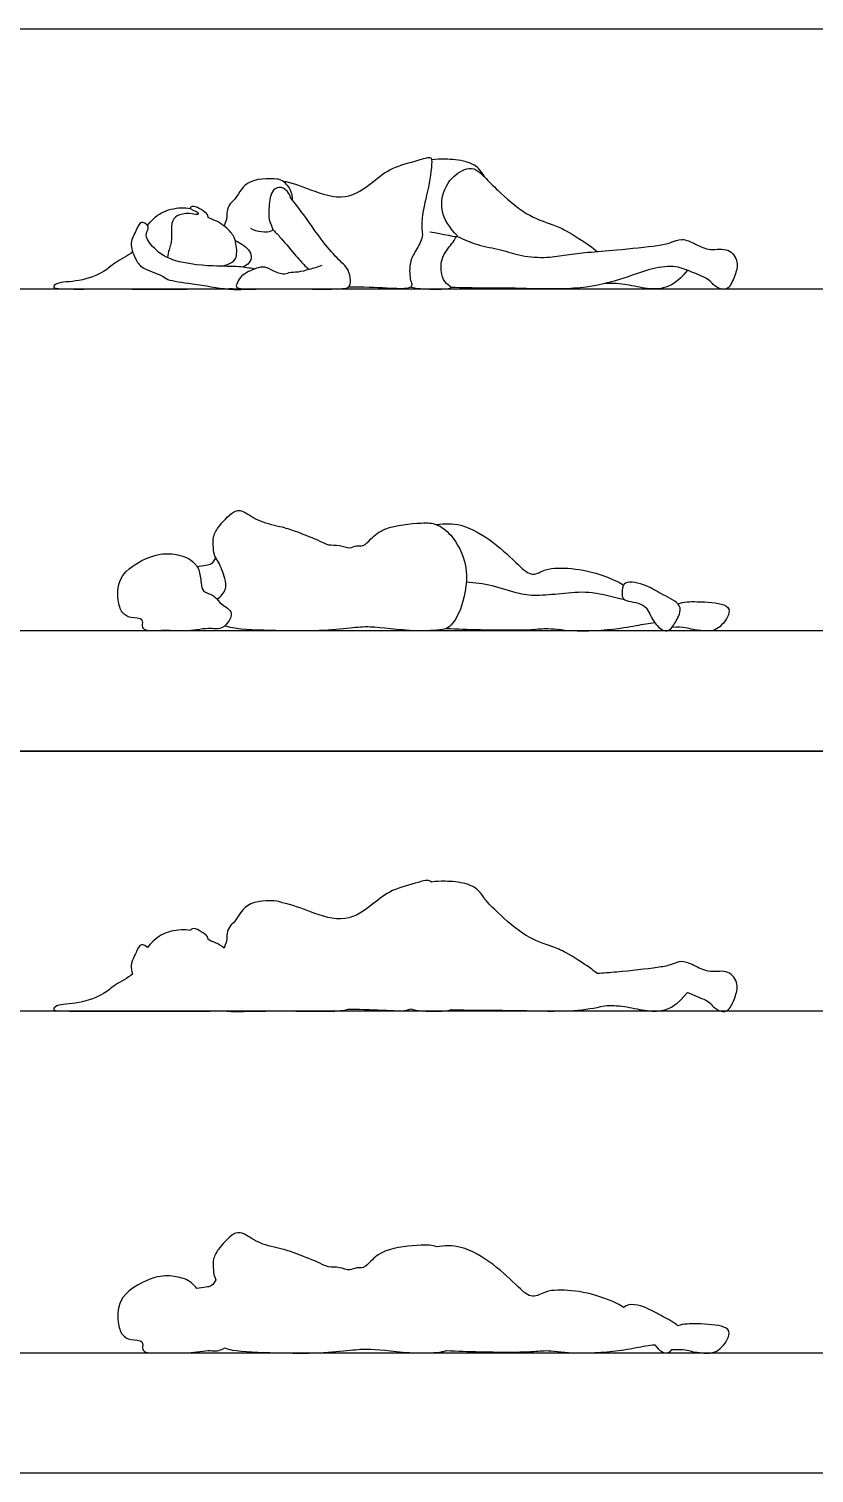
# Model space of a CAD drawing. Header units: millimetres. Extents: x 0 to 18.9, y 0.1 to 18.6.
# Drawn here: x 13.06 to 15.214, y 0.515 to 4.477 of the extents above; entities that cross this region are included whole.
import ezdxf

# ---------------------------------------------------------------- set-up
doc = ezdxf.new("R2010")
doc.units = ezdxf.units.MM
for name, color, linetype, true_color in [('AG-DIAGRAM', 7, 'Continuous', 0xfecc66), ('AG-OUTLINE', 7, 'Continuous', 0x8000ff), ('AG-PEOPLE', 7, 'Continuous', 0x66ccff), ('X-VPRT', 6, 'Continuous', 0xff00ff)]:
    doc.layers.add(name, color=color, linetype=linetype, true_color=true_color)

msp = doc.modelspace()

# ---------------------------------------------------------------- linework, layer by layer
at = {"layer": 'AG-DIAGRAM'}
for p, q in [((17.0638, 3.7634), (10.9654, 3.7634)), ((17.0638, 2.8252), (10.9654, 2.8252)), ((17.0638, 1.7822), (10.9654, 1.7822)), ((17.0638, 0.844), (10.9654, 0.844))]:
    msp.add_line(p, q, dxfattribs=at)
at = {"layer": 'AG-OUTLINE'}
for points, knots in [([(14.1643, 2.1365), (14.1541, 2.1445), (14.124, 2.133), (14.0529, 2.1171), (14.0035, 2.0751), (13.9288, 2.0204), (13.8319, 2.0541), (13.7824, 2.0738), (13.7544, 2.0793)], [1.378044, 1.378044, 1.378044, 1.378044, 1.726457, 2.247715, 2.74027, 3.29772, 3.892162, 4.425242, 4.425242, 4.425242, 4.425242]), ([(14.3094, 2.0901), (14.3088, 2.0924), (14.2958, 2.1143), (14.2608, 2.1352), (14.201, 2.1395), (14.1765, 2.138), (14.1643, 2.1365)], [3.069256, 3.069256, 3.069256, 3.069256, 3.309149, 3.702215, 4.145843, 4.499771, 4.499771, 4.499771, 4.499771]), ([(13.7544, 2.0793), (13.7501, 2.0818), (13.7453, 2.0836), (13.7183, 2.0856), (13.6532, 2.0867), (13.6273, 2.0268), (13.6103, 2.0178), (13.6017, 1.995), (13.6042, 1.9793), (13.6, 1.969), (13.5952, 1.9551)], [0.688476, 0.688476, 0.688476, 0.688476, 0.820485, 0.820485, 1.397271, 1.849582, 2.109446, 2.394904, 2.638296, 2.878415, 2.878415, 2.878415, 2.878415]), ([(14.6187, 1.8851), (14.6117, 1.8909), (14.5983, 1.9025), (14.5321, 1.9444), (14.495, 1.96), (14.4197, 1.9842), (14.3472, 2.0512), (14.3213, 2.0771), (14.3094, 2.0901)], [-2.667931, -2.667931, -2.667931, -2.667931, -2.367952, -1.872226, -1.496504, -0.995304, -0.424661, -0.012942, -0.012942, -0.012942, -0.012942]), ([(13.5029, 2.0031), (13.4873, 2.0066), (13.4454, 2.0042), (13.4093, 1.9849), (13.3899, 1.9629), (13.3851, 1.9566)], [-3.6356358, -3.6356358, -3.6356358, -3.6356358, -3.2416344, -2.8113697, -2.6479203, -2.6479203, -2.6479203, -2.6479203]), ([(13.5952, 1.9551), (13.5877, 1.9609), (13.5696, 1.9723), (13.5495, 1.9764), (13.552, 1.9876), (13.5314, 2.0006), (13.5143, 2.0114), (13.503, 2.0068), (13.5029, 2.0031)], [4.812762, 4.812762, 4.812762, 4.812762, 5.044178, 5.323083, 5.485843, 5.769667, 6.04602, 6.237957, 6.237957, 6.237957, 6.237957]), ([(13.3851, 1.9566), (13.3816, 1.961), (13.3646, 1.9714), (13.3544, 1.9407), (13.3367, 1.914), (13.3416, 1.8917), (13.3444, 1.8837)], [2.675305, 2.675305, 2.675305, 2.675305, 2.922215, 3.211582, 3.564586, 3.778725, 3.778725, 3.778725, 3.778725]), ([(14.8663, 1.8336), (14.8708, 1.8318), (14.8909, 1.8233), (14.9265, 1.8091), (14.9351, 1.7946), (14.958, 1.7794), (14.9811, 1.7821), (14.9968, 1.8201), (15.0082, 1.8559), (14.9795, 1.8982), (14.928, 1.8855), (14.8894, 1.9049), (14.8512, 1.9238), (14.8187, 1.9075), (14.7818, 1.9008), (14.6844, 1.8901), (14.635, 1.8864), (14.6187, 1.8851)], [-7.975857, -7.975857, -7.975857, -7.975857, -7.857374, -7.455052, -7.220664, -6.932743, -6.681116, -6.32715, -5.975936, -5.610287, -5.215816, -4.838549, -4.476875, -4.15345, -3.800594, -3.197808, -2.865126, -2.865126, -2.865126, -2.865126]), ([(13.3444, 1.8837), (13.3309, 1.8732), (13.2911, 1.8535), (13.2676, 1.8278), (13.1991, 1.8012), (13.1351, 1.8019), (13.1252, 1.7867), (13.1396, 1.7819), (13.2375, 1.7825), (13.3773, 1.7821), (13.5366, 1.7822), (13.5836, 1.7828), (13.5982, 1.783)], [-1.933033, -1.933033, -1.933033, -1.933033, -1.557243, -1.195003, -0.707554, -0.25768, 0, 0.133722, 0.70043, 1.433621, 2.171549, 2.498508, 2.498508, 2.498508, 2.498508]), ([(14.639, 1.7969), (14.6557, 1.798), (14.6897, 1.7974), (14.7518, 1.7824), (14.8014, 1.7805), (14.8388, 1.7995), (14.8663, 1.8336)], [-1.621803, -1.621803, -1.621803, -1.621803, -1.216205, -0.842764, -0.446759, 0, 0, 0, 0]), ([(13.6614, 1.7822), (13.6657, 1.7821), (13.6937, 1.7821), (13.741, 1.7834), (13.7795, 1.7825), (13.8704, 1.782), (13.9177, 1.7824), (13.9358, 1.7872)], [3.286056, 3.286056, 3.286056, 3.286056, 3.378536, 3.868289, 4.309961, 4.895438, 5.345923, 5.345923, 5.345923, 5.345923]), ([(13.9358, 1.7872), (13.9416, 1.7873), (13.9842, 1.7874), (14.0477, 1.7843), (14.0942, 1.782), (14.1076, 1.7889)], [-2.859086, -2.859086, -2.859086, -2.859086, -2.760558, -2.132615, -1.677212, -1.677212, -1.677212, -1.677212]), ([(14.1076, 1.7889), (14.1141, 1.7854), (14.1397, 1.7814), (14.2134, 1.7813), (14.2177, 1.7865)], [0, 0, 0, 0, 0.4235181, 0.8890237, 0.8890237, 0.8890237, 0.8890237]), ([(14.2177, 1.7865), (14.2793, 1.7842), (14.3992, 1.7857), (14.5417, 1.7794), (14.6126, 1.7907), (14.639, 1.7969)], [-11.407842, -11.407842, -11.407842, -11.407842, -10.62914, -9.955684, -9.51587, -9.51587, -9.51587, -9.51587]), ([(13.5982, 1.783), (13.6012, 1.7827), (13.6254, 1.7803), (13.6432, 1.7812), (13.6614, 1.7822)], [5.9443496, 5.9443496, 5.9443496, 5.9443496, 6.0019952, 6.4248502, 6.4248502, 6.4248502, 6.4248502]), ([(14.1782, 1.1357), (14.1657, 1.1404), (14.1354, 1.1419), (14.0357, 1.1313), (13.9994, 1.0989), (13.9782, 1.0749), (13.9577, 1.0803), (13.9395, 1.0681), (13.912, 1.0813), (13.88, 1.0782), (13.858, 1.0921), (13.7941, 1.1167), (13.756, 1.1304), (13.6924, 1.1416), (13.6531, 1.1713), (13.624, 1.1795), (13.5818, 1.1339), (13.5637, 1.1044), (13.5653, 1.0729), (13.5675, 1.0553), (13.5723, 1.0448)], [-7.715814, -7.715814, -7.715814, -7.715814, -7.336967, -6.76337, -6.357492, -6.051205, -5.804751, -5.551022, -5.240515, -4.92219, -4.626317, -4.154795, -3.77092, -3.311482, -2.907276, -2.617395, -2.177497, -1.831153, -1.513279, -1.231311, -1.231311, -1.231311, -1.231311]), ([(14.6912, 0.9695), (14.6854, 0.9732), (14.6694, 0.9833), (14.5924, 1.0132), (14.5151, 1.018), (14.4757, 1.0141), (14.439, 0.9907), (14.3996, 1.0279), (14.3356, 1.09), (14.2475, 1.1417), (14.2001, 1.1389), (14.1782, 1.1357)], [-3.908042, -3.908042, -3.908042, -3.908042, -3.661619, -3.132967, -2.626836, -2.323333, -1.982165, -1.593315, -1.040068, -0.467463, 0, 0, 0, 0]), ([(13.5208, 1.0212), (13.5114, 1.0321), (13.4982, 1.0455), (13.4556, 1.0569), (13.4044, 1.057), (13.3039, 1.0063), (13.3012, 0.931), (13.3133, 0.8932), (13.3371, 0.8783), (13.3761, 0.8806), (13.3693, 0.8563), (13.3799, 0.8417), (13.4334, 0.8472), (13.4939, 0.8413), (13.5574, 0.8547), (13.5798, 0.8475), (13.5972, 0.8583)], [0.141474, 0.141474, 0.141474, 0.141474, 0.432881, 0.814035, 1.244189, 1.845363, 2.333456, 2.692644, 2.999245, 3.328489, 3.577315, 3.813718, 4.227158, 4.708125, 5.177176, 5.513603, 5.513603, 5.513603, 5.513603]), ([(13.5723, 1.0448), (13.57, 1.0387), (13.5613, 1.0269), (13.5452, 1.0249), (13.5291, 1.0216), (13.5208, 1.0212)], [-0.7662942, -0.7662942, -0.7662942, -0.7662942, -0.5121666, -0.2852786, 0, 0, 0, 0]), ([(14.8394, 0.9188), (14.8304, 0.9281), (14.7933, 0.9457), (14.7589, 0.9684), (14.7078, 0.9829), (14.6912, 0.9695)], [-1.737263, -1.737263, -1.737263, -1.737263, -1.364623, -0.923403, -0.470009, -0.470009, -0.470009, -0.470009]), ([(14.8233, 0.8536), (14.8585, 0.8555), (14.8783, 0.8476), (14.8945, 0.8458), (14.9351, 0.8418), (14.9564, 0.8558), (14.9735, 0.8752), (14.984, 0.9004), (14.9699, 0.9202), (14.893, 0.9255), (14.8564, 0.9243), (14.8394, 0.9188)], [-4.045699, -4.045699, -4.045699, -4.045699, -3.665538, -3.296331, -2.918727, -2.663632, -2.340451, -2.078634, -1.804868, -1.385987, -1.04547, -1.04547, -1.04547, -1.04547]), ([(13.5972, 0.8583), (13.6033, 0.8561), (13.6289, 0.8479), (13.7426, 0.8446), (13.852, 0.8429), (13.9436, 0.8519), (14.0017, 0.8584), (14.0915, 0.8426), (14.1841, 0.845), (14.2018, 0.8498), (14.2051, 0.8512)], [-13.453586, -13.453586, -13.453586, -13.453586, -13.248597, -12.622418, -11.998051, -11.469868, -11.01204, -10.274706, -9.907523, -9.808925, -9.808925, -9.808925, -9.808925]), ([(14.2051, 0.8512), (14.2361, 0.8496), (14.2935, 0.8474), (14.437, 0.8458), (14.4842, 0.8536), (14.5637, 0.8397), (14.6886, 0.8507), (14.7466, 0.8636), (14.7687, 0.8663), (14.7766, 0.8671)], [0, 0, 0, 0, 0.552888, 1.226344, 1.62532, 2.140469, 2.781831, 3.213214, 3.452564, 3.452564, 3.452564, 3.452564]), ([(14.7766, 0.8671), (14.7825, 0.859), (14.7961, 0.8446), (14.8122, 0.8426), (14.8208, 0.8507), (14.8233, 0.8536)], [-3.1606722, -3.1606722, -3.1606722, -3.1606722, -2.9187267, -2.663632, -2.5502369, -2.5502369, -2.5502369, -2.5502369])]:
    msp.add_open_spline(points, degree=3, knots=knots, dxfattribs=at)
at = {"layer": 'AG-PEOPLE'}
for points, knots in [([(13.7544, 4.0605), (13.7824, 4.055), (13.8319, 4.0353), (13.9288, 4.0016), (14.0035, 4.0563), (14.0529, 4.0983), (14.124, 4.1142), (14.1601, 4.128), (14.1674, 4.1157), (14.1567, 4.0383), (14.1366, 3.9668), (14.1377, 3.9371), (14.1382, 3.9232)], [-4.425242, -4.425242, -4.425242, -4.425242, -3.920868, -3.358435, -2.831002, -2.364971, -1.871781, -1.54213, -1.378044, -0.879945, -0.369574, 0, 0, 0, 0]), ([(14.1593, 3.9204), (14.1944, 3.9163), (14.2482, 3.8991), (14.224, 3.9193), (14.1812, 3.9762), (14.2018, 4.0564), (14.2473, 4.0917), (14.2882, 4.0978), (14.3179, 4.0579), (14.2963, 4.0952), (14.2608, 4.1164), (14.201, 4.1207), (14.1765, 4.1192), (14.1643, 4.1177)], [0, 0, 0, 0, 0.812626, 1.036212, 1.516177, 2.024499, 2.441932, 2.661893, 3.074588, 3.325825, 3.713386, 4.1508, 4.499771, 4.499771, 4.499771, 4.499771]), ([(13.783, 4.0076), (13.783, 4.016), (13.7808, 4.0281), (13.7722, 4.0475), (13.7522, 4.0643), (13.7183, 4.0668), (13.6532, 4.0679), (13.6273, 4.008), (13.6103, 3.999), (13.6017, 3.9762), (13.6042, 3.9605), (13.6, 3.9502), (13.5952, 3.9363)], [0.036115, 0.036115, 0.036115, 0.036115, 0.262481, 0.540959, 0.849311, 0.849311, 1.418017, 1.863993, 2.120217, 2.401676, 2.641659, 2.878415, 2.878415, 2.878415, 2.878415]), ([(13.7777, 4.0146), (13.7761, 4.0204), (13.7713, 4.0316), (13.7458, 4.0483), (13.7246, 4.0299), (13.7204, 4.0076), (13.7141, 3.9544), (13.7295, 3.9303), (13.7255, 3.9173), (13.6834, 3.9187), (13.6681, 3.9294)], [7.80864, 7.80864, 7.80864, 7.80864, 8.051899, 8.343311, 8.613644, 8.891026, 9.309395, 9.60384, 9.767344, 10.196367, 10.196367, 10.196367, 10.196367]), ([(14.3092, 4.0716), (14.3212, 4.0584), (14.3471, 4.0326), (14.4197, 3.9654), (14.495, 3.9412), (14.5321, 3.9256), (14.5983, 3.8837), (14.6117, 3.8721), (14.6187, 3.8663)], [0.009775, 0.009775, 0.009775, 0.009775, 0.424661, 0.995304, 1.496504, 1.872226, 2.367952, 2.667931, 2.667931, 2.667931, 2.667931]), ([(13.8633, 3.8279), (13.8519, 3.8236), (13.8283, 3.8167), (13.7968, 3.8086), (13.7745, 3.8094), (13.7563, 3.8006), (13.7226, 3.8167), (13.7015, 3.8288), (13.6558, 3.8095), (13.6392, 3.7962), (13.6297, 3.7786), (13.6262, 3.7637), (13.6794, 3.7629), (13.741, 3.7646), (13.7795, 3.7637), (13.8704, 3.7632), (13.9272, 3.7636), (13.9417, 3.7708), (13.9428, 3.7951), (13.9335, 3.8218), (13.9166, 3.837), (13.8727, 3.8812), (13.8153, 3.9659), (13.7903, 3.9979), (13.7777, 4.0146)], [0, 0, 0, 0, 0.346196, 0.678293, 1.013572, 1.254969, 1.586779, 1.8718, 2.258496, 2.531271, 2.815763, 2.990792, 3.373709, 3.837895, 4.256511, 4.811426, 5.238395, 5.435089, 5.706764, 6.002269, 6.259141, 6.709667, 7.354925, 7.80864, 7.80864, 7.80864, 7.80864]), ([(13.3851, 3.9378), (13.3899, 3.9441), (13.4093, 3.9661), (13.4454, 3.9854), (13.4873, 3.9878), (13.5029, 3.9843)], [2.6479203, 2.6479203, 2.6479203, 2.6479203, 2.8113697, 3.2416344, 3.6356358, 3.6356358, 3.6356358, 3.6356358]), ([(13.5841, 3.826), (13.5936, 3.8275), (13.6112, 3.8328), (13.6329, 3.8457), (13.6281, 3.8975), (13.6134, 3.9233), (13.5751, 3.9525), (13.5495, 3.9576), (13.552, 3.9688), (13.5314, 3.9818), (13.5143, 3.9926), (13.4991, 3.9865), (13.5082, 3.9798), (13.5212, 3.9765), (13.5233, 3.9732), (13.5245, 3.9714), (13.5231, 3.9654), (13.5059, 3.9721), (13.4721, 3.9696), (13.4497, 3.9528), (13.4512, 3.9152), (13.451, 3.8852), (13.4418, 3.8672), (13.4397, 3.8496)], [3.422361, 3.422361, 3.422361, 3.422361, 3.708742, 3.996262, 4.33332, 4.658254, 5.064441, 5.33779, 5.497306, 5.775475, 6.046322, 6.234435, 6.394773, 6.636288, 6.636288, 6.636288, 6.765617, 6.993229, 7.335272, 7.625115, 7.97103, 8.293988, 8.605862, 8.605862, 8.605862, 8.605862]), ([(13.6785, 3.8183), (13.6644, 3.8209), (13.6339, 3.8262), (13.5641, 3.8247), (13.4437, 3.8365), (13.3952, 3.8817), (13.377, 3.9104), (13.3881, 3.9274), (13.3873, 3.9387), (13.3646, 3.9526), (13.3544, 3.9219), (13.3334, 3.8902), (13.3512, 3.8461), (13.3685, 3.8183), (13.4248, 3.8025), (13.44, 3.7863), (13.5114, 3.7787), (13.6063, 3.7605), (13.6432, 3.7624), (13.6614, 3.7634)], [0, 0, 0, 0, 0.376109, 0.859578, 1.488029, 1.947386, 2.25628, 2.492929, 2.675305, 2.922215, 3.211582, 3.564586, 3.940044, 4.271497, 4.692074, 4.957436, 5.429716, 6.001995, 6.42485, 6.42485, 6.42485, 6.42485]), ([(13.7278, 3.928), (13.7353, 3.9201), (13.7503, 3.9048), (13.7842, 3.8638), (13.816, 3.8274), (13.8247, 3.8201), (13.8284, 3.8169)], [0, 0, 0, 0, 0.327955, 0.831854, 1.193414, 1.414734, 1.414734, 1.414734, 1.414734]), ([(14.1382, 3.9232), (14.139, 3.9161), (14.1407, 3.9008), (14.1172, 3.8632), (14.102, 3.8336), (14.105, 3.7866), (14.1119, 3.7749), (14.1026, 3.7628), (14.0477, 3.7655), (13.9841, 3.7686), (13.9415, 3.7685), (13.9357, 3.7684)], [0, 0, 0, 0, 0.265837, 0.636744, 0.980165, 1.360159, 1.577017, 1.758849, 2.182795, 2.767363, 2.859629, 2.859629, 2.859629, 2.859629]), ([(13.6257, 3.8963), (13.6358, 3.8923), (13.6697, 3.8721), (13.673, 3.8401), (13.6536, 3.8267), (13.6472, 3.8233)], [0.0163355, 0.0163355, 0.0163355, 0.0163355, 0.3340462, 0.6588159, 0.79652, 0.79652, 0.79652, 0.79652]), ([(14.1076, 3.7701), (14.1141, 3.7666), (14.1397, 3.7626), (14.2347, 3.7624), (14.2008, 3.7778), (14.1902, 3.8045), (14.1879, 3.8525), (14.2245, 3.8914), (14.2294, 3.9021), (14.2324, 3.9071)], [0, 0, 0, 0, 0.410515, 0.861729, 1.111259, 1.423932, 1.813571, 2.220168, 2.457833, 2.457833, 2.457833, 2.457833]), ([(14.2353, 3.9076), (14.2532, 3.8988), (14.29, 3.8828), (14.3545, 3.8724), (14.4104, 3.8526), (14.4807, 3.848), (14.5349, 3.8575), (14.5956, 3.865), (14.6708, 3.8698), (14.7818, 3.882), (14.8187, 3.8887), (14.8512, 3.905), (14.8894, 3.8861), (14.928, 3.8667), (14.9795, 3.8794), (15.0082, 3.8371), (14.9968, 3.8013), (14.9811, 3.7633), (14.958, 3.7606), (14.9351, 3.7758), (14.9265, 3.7903), (14.8777, 3.8098), (14.8349, 3.8286), (14.7655, 3.8216), (14.6766, 3.7847), (14.5594, 3.7598), (14.3992, 3.7669), (14.2793, 3.7654), (14.2177, 3.7677)], [0, 0, 0, 0, 0.44371, 0.902539, 1.347072, 1.82241, 2.248063, 2.685981, 3.197808, 3.800594, 4.15345, 4.476875, 4.838549, 5.215816, 5.610287, 5.975936, 6.32715, 6.681116, 6.932743, 7.220664, 7.455052, 7.857374, 8.255187, 8.715726, 9.281082, 9.955684, 10.62914, 11.407842, 11.407842, 11.407842, 11.407842]), ([(13.3444, 3.8649), (13.3309, 3.8544), (13.2911, 3.8347), (13.2676, 3.809), (13.1991, 3.7824), (13.1351, 3.7831), (13.1252, 3.7679), (13.1396, 3.7631), (13.2375, 3.7637), (13.3773, 3.7633), (13.5494, 3.7634), (13.5955, 3.7642), (13.6181, 3.7645)], [-1.933033, -1.933033, -1.933033, -1.933033, -1.557243, -1.195003, -0.707554, -0.25768, 0, 0.133722, 0.70043, 1.433621, 2.171549, 2.643343, 2.643343, 2.643343, 2.643343]), ([(14.8663, 3.8148), (14.8388, 3.7807), (14.8014, 3.7617), (14.7518, 3.7636), (14.6897, 3.7786), (14.6557, 3.7792), (14.639, 3.7781)], [0, 0, 0, 0, 0.446759, 0.842764, 1.216205, 1.621803, 1.621803, 1.621803, 1.621803]), ([(13.576, 2.9122), (13.5863, 2.9188), (13.6039, 2.9406), (13.5979, 2.9688), (13.5821, 3.0149), (13.5684, 3.029), (13.5653, 3.0541), (13.5637, 3.0856), (13.5818, 3.1151), (13.624, 3.1607), (13.6531, 3.1525), (13.6924, 3.1228), (13.756, 3.1116), (13.7941, 3.0979), (13.858, 3.0733), (13.88, 3.0594), (13.912, 3.0625), (13.9395, 3.0493), (13.9577, 3.0615), (13.9782, 3.0561), (13.9994, 3.0801), (14.0357, 3.1125), (14.1354, 3.1231), (14.1785, 3.121), (14.2223, 3.0892), (14.2696, 3.0042), (14.2532, 2.8983), (14.2218, 2.8385), (14.1912, 2.8264), (14.0915, 2.8238), (14.0017, 2.8396), (13.9436, 2.8331), (13.852, 2.8241), (13.7426, 2.8258), (13.6289, 2.8291), (13.6033, 2.8373), (13.5972, 2.8395)], [0, 0, 0, 0, 0.347182, 0.65335, 1.048701, 1.300184, 1.579018, 1.893359, 2.235854, 2.670862, 2.957521, 3.357234, 3.811566, 4.191174, 4.657455, 4.950039, 5.264826, 5.571882, 5.822791, 6.066506, 6.369388, 6.770755, 7.337977, 7.712613, 8.112469, 8.66538, 9.265368, 9.716168, 9.907523, 10.274706, 11.01204, 11.469868, 11.998051, 12.622418, 13.248597, 13.453586, 13.453586, 13.453586, 13.453586]), ([(14.1782, 3.1169), (14.2001, 3.1201), (14.2475, 3.1229), (14.3356, 3.0712), (14.3996, 3.0091), (14.439, 2.9719), (14.4757, 2.9953), (14.5151, 2.9992), (14.5924, 2.9944), (14.6694, 2.9645), (14.6854, 2.9544), (14.6912, 2.9507)], [0, 0, 0, 0, 0.467463, 1.040068, 1.593315, 1.982165, 2.323333, 2.626836, 3.132967, 3.661619, 3.908042, 3.908042, 3.908042, 3.908042]), ([(13.5259, 2.9928), (13.5235, 2.9995), (13.5164, 3.0083), (13.4982, 3.0267), (13.4556, 3.0381), (13.4044, 3.0382), (13.3039, 2.9875), (13.3012, 2.9122), (13.3133, 2.8744), (13.3371, 2.8595), (13.3761, 2.8618), (13.3693, 2.8375), (13.3799, 2.8229), (13.4334, 2.8284), (13.4939, 2.8225), (13.5574, 2.8359), (13.591, 2.825), (13.6291, 2.8782), (13.5858, 2.8962), (13.5724, 2.9197), (13.5524, 2.9287), (13.5357, 2.9338), (13.532, 2.9572), (13.5293, 2.9833), (13.5259, 2.9928)], [0, 0, 0, 0, 0.243889, 0.525836, 0.894618, 1.31081, 1.892471, 2.364721, 2.71225, 3.008899, 3.327456, 3.568206, 3.796935, 4.196955, 4.662311, 5.116137, 5.441644, 5.831343, 6.173311, 6.472966, 6.734274, 6.957066, 7.225845, 7.572715, 7.572715, 7.572715, 7.572715]), ([(13.5208, 3.0024), (13.5291, 3.0028), (13.5452, 3.0061), (13.5613, 3.0081), (13.57, 3.0199), (13.5723, 3.026)], [0, 0, 0, 0, 0.2852786, 0.5121666, 0.7662942, 0.7662942, 0.7662942, 0.7662942]), ([(14.2596, 2.9597), (14.2832, 2.958), (14.3297, 2.9533), (14.4035, 2.9259), (14.459, 2.9217), (14.5312, 2.9298), (14.6066, 2.9359), (14.6614, 2.9184), (14.6935, 2.9113)], [0, 0, 0, 0, 0.485452, 0.991569, 1.418704, 1.882438, 2.381575, 2.920599, 2.920599, 2.920599, 2.920599]), ([(14.6941, 2.9109), (14.6886, 2.914), (14.6857, 2.9247), (14.6882, 2.9697), (14.7589, 2.9496), (14.7952, 2.9256), (14.8507, 2.8998), (14.8446, 2.8706), (14.8358, 2.8535), (14.8178, 2.8232), (14.7925, 2.8263), (14.7648, 2.8623), (14.7518, 2.9033), (14.7043, 2.9054), (14.6941, 2.9109)], [0, 0, 0, 0, 0.21955, 0.542663, 0.970064, 1.385987, 1.804868, 2.078634, 2.340451, 2.663632, 2.918727, 3.296331, 3.665538, 4.07007, 4.07007, 4.07007, 4.07007]), ([(14.8394, 2.9), (14.8564, 2.9055), (14.893, 2.9067), (14.9699, 2.9014), (14.984, 2.8816), (14.9735, 2.8564), (14.9564, 2.837), (14.9351, 2.823), (14.8945, 2.827), (14.8783, 2.8288), (14.8585, 2.8367), (14.8233, 2.8348)], [1.04547, 1.04547, 1.04547, 1.04547, 1.385987, 1.804868, 2.078634, 2.340451, 2.663632, 2.918727, 3.296331, 3.665538, 4.045699, 4.045699, 4.045699, 4.045699]), ([(14.2051, 2.8324), (14.2361, 2.8308), (14.2935, 2.8286), (14.437, 2.827), (14.4842, 2.8348), (14.5637, 2.8209), (14.6886, 2.8319), (14.7466, 2.8448), (14.7687, 2.8475), (14.7766, 2.8483)], [0, 0, 0, 0, 0.552888, 1.226344, 1.62532, 2.140469, 2.781831, 3.213214, 3.452564, 3.452564, 3.452564, 3.452564])]:
    msp.add_open_spline(points, degree=3, knots=knots, dxfattribs=at)
at = {"layer": 'X-VPRT'}
for points in [[(10.6618, 2.4959), (10.6618, 4.4771), (17.3674, 4.4771), (17.3674, 2.4959)], [(10.6618, 0.5147), (10.6618, 2.4959), (17.3674, 2.4959), (17.3674, 0.5147)]]:
    msp.add_lwpolyline(points, close=True, dxfattribs=at)

doc.saveas('drawing.dxf')
